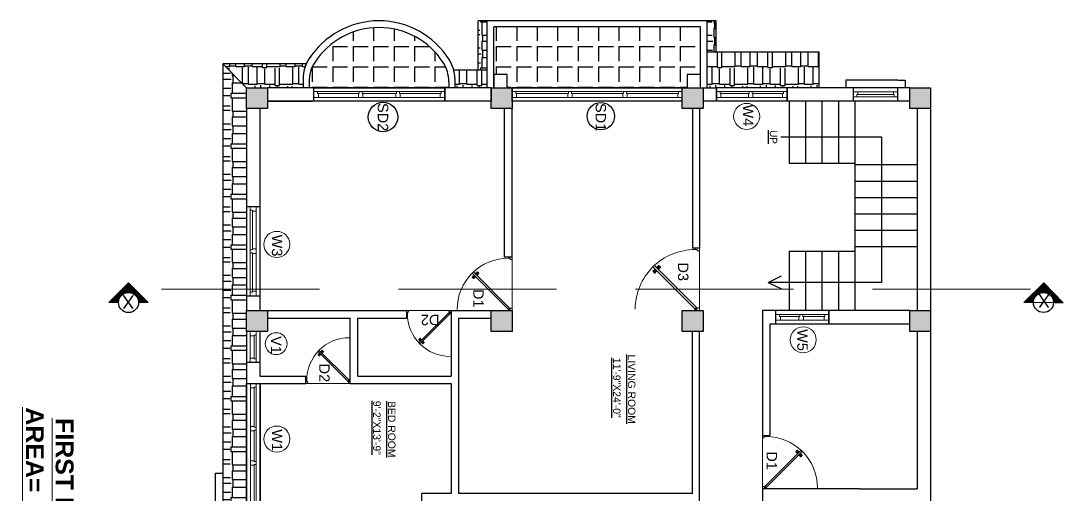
# Model space of a CAD drawing. Header units: inches. Extents: x 1397 to 20304, y -27267 to -746.
# Drawn here: x 18071 to 18772, y -19289 to -18970 of the extents above; entities that cross this region are included whole.
import ezdxf

# ---------------------------------------------------------------- set-up
doc = ezdxf.new("R2010")
doc.units = ezdxf.units.IN
doc.header["$LTSCALE"] = 17
doc.header["$MEASUREMENT"] = 0
doc.linetypes.add('21_FP_00$0$HIDDEN', pattern=[0.375, 0.25, -0.125])
doc.linetypes.add('PHANTOM2', pattern=[1.25, 0.625, -0.125, 0.125, -0.125, 0.125, -0.125])
for name, color, linetype, lineweight in [('25 BOT BAR', 12, 'Continuous', 25), ('aa_section_line', 2, 'PHANTOM2', 13), ('DOOR & WIN', 1, 'Continuous', 25), ('OUTLINE', 1, 'Continuous', 25), ('PUERTAS', 7, 'Continuous', 9), ('TEXT', 231, 'Continuous', 20), ('WINDOW FRAME PLAN', 162, 'Continuous', 18)]:
    doc.layers.add(name, color=color, linetype=linetype, lineweight=lineweight)
doc.layers.add('A-Sect-Iden', color=111, linetype='Continuous')
doc.styles.add('DIMTEXT', font='arial.ttf', dxfattribs={"height": 6})
doc.styles.add('HEADING', font='swissel.ttf')
pattern_1 = [(270, (37076.872, -9005.189), (12, -25.5), [6, -5, 7, -3, 9, -4]), (270, (37077.372, -9011.189), (12, -25.5), [5, -19, 4, -6]), (270, (37076.122, -9023.189), (12, -25.5), [3, -31]), (360, (37076.872, -9005.189), (12, 8.5), [11.5, -36.5]), (360, (37076.872, -9011.189), (12, 8.5), [11.25, -36.75]), (360, (37076.872, -9016.189), (12, 8.5), [10.5, -37.5]), (360, (37076.122, -9023.189), (12, 8.5), [11.5, -36.5]), (360, (37076.122, -9026.189), (12, 8.5), [11.5, -36.5]), (360, (37076.872, -9035.189), (12, 8.5), [11, -37])]
pattern_2 = [(360, (37076.872, -9005.189), (25.5, 12), [6, -5, 7, -3, 9, -4]), (360, (37082.872, -9004.689), (25.5, 12), [5, -19, 4, -6]), (360, (37094.872, -9005.939), (25.5, 12), [3, -31]), (90, (37076.872, -9005.189), (-8.5, 12), [11.5, -36.5]), (90, (37082.872, -9005.189), (-8.5, 12), [11.25, -36.75]), (90, (37087.872, -9005.189), (-8.5, 12), [10.5, -37.5]), (90, (37094.872, -9005.939), (-8.5, 12), [11.5, -36.5]), (90, (37097.872, -9005.939), (-8.5, 12), [11.5, -36.5]), (90, (37106.872, -9005.189), (-8.5, 12), [11, -37])]
pattern_3 = [(270, (37076.872, -9005.189), (13.75, -3e-15), [10, -3.75]), (360, (37076.872, -9005.189), (3e-15, 13.75), [10, -3.75])]

# ---------------------------------------------------------------- blocks, each defined once
blk = doc.blocks.new('3ft')
at = {"layer": 'PUERTAS', "color": 6}
for p, q in [((1.01, 2.52), (25.23, 26.74)), ((26.05, 25.92), (1.77, 1.64)), ((26.05, 25.92), (25.23, 26.74)), ((0, 2.4), (0, 0)), ((0.72, 2.4), (0, 2.4)), ((1.6, 0), (0, 0)), ((0.72, 1.52), (0.72, 2.44)), ((0.8, 1.52), (0.72, 1.52)), ((0.8, 1.52), (0.8, 2.41)), ((0.8, 1.2), (0.8, 1.52)), ((1.6, 1.2), (0.8, 1.2)), ((1.57, 1.84), (0.94, 2.47)), ((1.63, 1.89), (0.97, 2.55)), ((1.63, 1.89), (1.57, 1.84)), ((1.77, 1.64), (1.57, 1.84)), ((1.6, 0), (1.6, 1.2)), ((34.4, 0), (34.4, 1.2)), ((34.4, 1.2), (35.2, 1.2)), ((34.4, 0), (36, 0)), ((35.2, 1.2), (35.2, 2.4)), ((35.2, 2.4), (36, 2.4)), ((36, 0), (36, 2.4))]:
    blk.add_line(p, q, dxfattribs=at)
at = {"layer": 'PUERTAS', "color": 8}
for p, q in [((22.57, 24.94), (21.65, 25.68)), ((22.63, 24.99), (21.69, 25.75)), ((22.74, 25.1), (21.84, 25.9)), ((22.13, 26.28), (21.98, 26.13)), ((22.88, 25.24), (22.01, 26.06)), ((22.13, 26.28), (22.27, 26.42)), ((22.29, 26.41), (22.27, 26.42)), ((23.16, 25.52), (22.34, 26.39)), ((23.3, 25.66), (22.5, 26.56)), ((23.41, 25.77), (22.65, 26.71)), ((22.69, 24.32), (23.02, 24.83)), ((23.46, 25.83), (22.72, 26.75)), ((22.95, 24.96), (22.84, 25.07)), ((22.98, 24.99), (22.86, 25.1)), ((23.03, 25.04), (22.91, 25.15)), ((22.91, 24.53), (23.1, 24.91)), ((23.11, 25.12), (22.99, 25.23)), ((23.13, 24.76), (23.18, 24.99)), ((23.28, 25.3), (23.17, 25.41)), ((23.36, 25.37), (23.25, 25.49)), ((23.31, 24.94), (23.28, 25.08)), ((23.41, 25.43), (23.3, 25.54)), ((23.46, 25.09), (23.32, 25.13)), ((23.44, 25.45), (23.33, 25.56)), ((23.64, 25.27), (23.41, 25.22)), ((23.87, 25.49), (23.49, 25.3)), ((24.08, 25.71), (23.57, 25.38)), ((23.63, 23.38), (24.14, 23.72)), ((23.84, 23.6), (24.22, 23.79)), ((24.07, 23.82), (24.3, 23.88)), ((24.25, 24), (24.39, 23.97)), ((24.25, 23.26), (24.99, 22.34)), ((24.27, 23.64), (24.38, 23.53)), ((24.3, 23.67), (24.41, 23.56)), ((24.3, 23.32), (25.06, 22.38)), ((24.35, 23.72), (24.46, 23.61)), ((24.4, 24.15), (24.43, 24.01)), ((24.41, 23.43), (25.2, 22.53)), ((24.43, 23.8), (24.54, 23.69)), ((24.58, 24.33), (24.52, 24.1)), ((24.55, 23.57), (25.37, 22.7)), ((24.6, 23.97), (24.72, 23.86)), ((24.8, 24.56), (24.61, 24.18)), ((25.02, 24.77), (24.68, 24.26)), ((24.68, 24.05), (24.79, 23.94)), ((24.73, 24.1), (24.85, 23.99)), ((24.76, 24.13), (24.87, 24.02)), ((24.83, 23.85), (25.7, 23.03)), ((24.97, 23.99), (25.87, 23.2)), ((25.08, 24.1), (26.02, 23.34)), ((25.14, 24.15), (26.06, 23.41)), ((25.58, 22.82), (25.43, 22.67)), ((25.58, 22.82), (25.73, 22.97)), ((25.72, 22.98), (25.73, 22.97)), ((0, 0), (36, 0))]:
    blk.add_line(p, q, dxfattribs=at)
at = {"layer": 'PUERTAS', "color": 1}
for p, q in [((21.67, 25.73), (22.17, 26.23)), ((22.49, 24.95), (21.67, 25.61)), ((21.7, 25.82), (22.14, 26.26)), ((21.73, 25.79), (21.7, 25.82)), ((22.58, 26.7), (22.14, 26.26)), ((22.67, 26.73), (22.17, 26.23)), ((22.61, 26.67), (22.58, 26.7)), ((22.6, 24.96), (23.02, 25.38)), ((22.61, 24.25), (22.92, 24.72)), ((22.62, 24.13), (22.61, 24.14)), ((22.7, 25.07), (22.71, 25.06)), ((23.45, 25.91), (22.79, 26.73)), ((22.82, 25.06), (23.08, 25.32)), ((22.94, 24.95), (22.83, 25.07)), ((22.92, 24.72), (22.92, 24.72)), ((22.93, 24.94), (23.19, 25.21)), ((22.93, 24.84), (22.93, 24.83)), ((23.44, 25.81), (23.02, 25.38)), ((23.34, 25.58), (23.08, 25.32)), ((23.46, 25.47), (23.19, 25.21)), ((23.33, 25.7), (23.34, 25.69)), ((23.45, 25.46), (23.33, 25.57)), ((23.44, 23.31), (23.45, 23.3)), ((23.56, 23.3), (24.03, 23.61)), ((23.57, 25.47), (23.57, 25.47)), ((24.15, 25.79), (23.68, 25.48)), ((23.68, 25.48), (23.68, 25.48)), ((24.03, 23.61), (24.03, 23.62)), ((24.14, 23.62), (24.14, 23.62)), ((24.25, 23.62), (24.51, 23.89)), ((24.27, 25.78), (24.26, 25.79)), ((24.26, 23.29), (24.69, 23.71)), ((24.26, 23.63), (24.37, 23.52)), ((24.26, 23.18), (24.92, 22.37)), ((24.37, 23.52), (24.63, 23.77)), ((24.37, 23.4), (24.37, 23.4)), ((24.78, 24.15), (24.51, 23.89)), ((24.89, 24.03), (24.63, 23.77)), ((25.11, 24.14), (24.69, 23.71)), ((24.77, 24.14), (24.88, 24.03)), ((24.79, 24.38), (24.78, 24.37)), ((24.78, 24.26), (24.78, 24.26)), ((25.1, 24.84), (24.79, 24.38)), ((25, 24.03), (25, 24.03)), ((25.04, 22.36), (25.54, 22.86)), ((25.09, 24.96), (25.1, 24.95)), ((25.1, 22.42), (25.13, 22.39)), ((25.13, 22.39), (25.57, 22.83)), ((25.22, 24.14), (26.03, 23.48)), ((26.04, 23.37), (25.54, 22.86)), ((26.01, 23.27), (25.57, 22.83)), ((25.98, 23.3), (26.01, 23.27))]:
    blk.add_line(p, q, dxfattribs=at)
at = {"layer": 'PUERTAS', "color": 2}
for p, q in [((21.99, 26.11), (21.98, 26.13)), ((25.42, 22.68), (25.43, 22.67))]:
    blk.add_line(p, q, dxfattribs=at)
at = {"layer": 'PUERTAS', "color": 6}
for radius in [0.155, 0.0752]:
    blk.add_circle((0.82, 2.56), radius, dxfattribs=at)
blk.add_arc((0.82, 2.56), 34.38, 359.72845, 90.03333, dxfattribs=at)
at = {"layer": 'PUERTAS', "color": 1}
for centre, start, end in [((22.54, 25.01), 231.07637, 315), ((22.67, 24.2), 135, 225), ((22.73, 26.68), 38.92363, 135), ((22.77, 25.12), 225, 315), ((22.99, 24.89), 135, 219.74275), ((22.87, 24.78), 315, 39.74275), ((23.28, 25.63), 315, 45), ((23.39, 25.86), 315, 38.92363), ((23.51, 23.36), 225, 315), ((23.51, 25.41), 50.25725, 135), ((23.62, 25.53), 230.25725, 315), ((24.09, 23.56), 50.25725, 135), ((24.2, 23.68), 230.25725, 315), ((24.2, 25.73), 45, 135), ((24.32, 23.23), 135, 218.92363), ((24.42, 23.46), 135, 225), ((24.84, 24.31), 135, 219.74275), ((24.72, 24.21), 315, 39.74275), ((24.94, 23.98), 45, 135), ((24.98, 22.42), 218.92363, 315), ((25.04, 24.89), 315, 45), ((25.17, 24.08), 51.07637, 135), ((25.98, 23.42), 315, 51.07637)]:
    blk.add_arc(centre, 0.08, start, end, dxfattribs=at)
blk = doc.blocks.new('*U2802')
at = {"color": 3, "xscale": -1}
blk.add_blockref('3ft', (42, 0), dxfattribs=at)
blk = doc.blocks.new('*U3030')
at = {"color": 3}
blk.add_blockref('3ft', (0, 0), dxfattribs=at)
blk = doc.blocks.new('*U3029')
at = {"layer": 'PUERTAS', "color": 8}
for p, q in [((12.67, 28.18), (11.59, 27.31)), ((12.74, 28.12), (11.65, 27.23)), ((12.82, 28.9), (13.2, 28.3)), ((13.12, 28.15), (12.99, 28.02)), ((13.14, 28.12), (13.01, 27.99)), ((13.06, 28.65), (13.29, 28.21)), ((13.2, 28.06), (13.07, 27.93)), ((13.33, 28.39), (13.39, 28.12)), ((13.54, 28.18), (13.49, 28.01)), ((13.91, 29.99), (14.5, 29.61)), ((14.16, 29.74), (14.59, 29.52)), ((14.42, 29.48), (14.69, 29.42)), ((14.63, 30.14), (15.5, 31.21)), ((14.63, 29.27), (14.8, 29.31)), ((14.66, 29.69), (14.79, 29.82)), ((14.68, 29.66), (14.82, 29.79)), ((14.69, 30.07), (15.57, 31.16)), ((14.74, 29.6), (14.87, 29.73)), ((14.8, 29.09), (14.85, 29.26)), ((14.82, 29.94), (15.74, 30.99)), ((14.84, 29.51), (14.97, 29.64)), ((15.01, 28.89), (14.95, 29.16)), ((14.98, 29.77), (15.94, 30.79)), ((15.04, 29.3), (15.17, 29.43)), ((15.28, 28.62), (15.05, 29.06)), ((15.14, 29.21), (15.27, 29.34)), ((15.52, 28.37), (15.14, 28.97)), ((15.2, 29.15), (15.33, 29.28)), ((15.22, 29.12), (15.35, 29.25)), ((15.31, 29.45), (16.33, 30.41)), ((15.47, 29.29), (16.52, 30.21)), ((15.6, 29.16), (16.69, 30.04)), ((15.67, 29.09), (16.75, 29.96)), ((15.99, 30.81), (16.01, 30.83)), ((16.19, 30.65), (16.01, 30.83)), ((16.19, 30.65), (16.36, 30.48)), ((12.87, 27.99), (11.82, 27.06)), ((12, 26.81), (11.98, 26.79)), ((12.15, 26.62), (11.98, 26.79)), ((13.04, 27.82), (12.01, 26.87)), ((12.15, 26.62), (12.33, 26.45)), ((13.36, 27.5), (12.4, 26.48)), ((13.52, 27.34), (12.6, 26.28)), ((13.65, 27.21), (12.77, 26.11)), ((13.71, 27.14), (12.84, 26.06)), ((13.3, 27.97), (13.17, 27.84)), ((13.5, 27.76), (13.37, 27.63)), ((13.59, 27.67), (13.46, 27.54)), ((13.65, 27.61), (13.52, 27.48)), ((13.71, 28), (13.54, 27.96)), ((13.68, 27.58), (13.55, 27.45)), ((13.92, 27.79), (13.65, 27.86)), ((14.18, 27.53), (13.75, 27.76)), ((14.43, 27.28), (13.83, 27.67)), ((0, 0), (42, 0))]:
    blk.add_line(p, q, dxfattribs=at)
at = {"layer": 'PUERTAS', "color": 2}
for p, q in [((11.61, 30.24), (12.57, 31.2)), ((11.61, 30.24), (39.94, 1.92)), ((40.83, 2.94), (12.57, 31.2)), ((16.34, 30.46), (16.36, 30.48)), ((12.35, 26.47), (12.33, 26.45)), ((0, 0), (0, 2.8)), ((0.93, 2.8), (0, 2.8)), ((1.87, 0), (0, 0)), ((0.93, 1.4), (0.93, 2.8)), ((1.87, 1.4), (0.93, 1.4)), ((1.87, 0), (1.87, 1.4)), ((39.94, 1.92), (40.16, 2.14)), ((40.1, 2.21), (40.86, 2.97)), ((40.1, 2.21), (40.16, 2.14)), ((40.13, 0), (40.13, 1.4)), ((40.13, 1.4), (41.07, 1.4)), ((40.13, 0), (42, 0)), ((40.16, 2.14), (40.9, 2.88)), ((41.07, 1.77), (41.07, 2.81)), ((41.07, 1.4), (41.07, 1.77)), ((41.07, 1.77), (41.16, 1.77)), ((41.16, 1.77), (41.16, 2.85)), ((41.16, 2.8), (42, 2.8)), ((42, 2.8), (42, 0))]:
    blk.add_line(p, q, dxfattribs=at)
at = {"layer": 'PUERTAS', "color": 1}
for p, q in [((12.58, 28.16), (11.63, 27.4)), ((12.7, 28.16), (13.2, 27.66)), ((12.73, 29.12), (12.72, 29.11)), ((12.72, 28.98), (13.08, 28.44)), ((13.11, 28.16), (12.98, 28.03)), ((13.08, 28.44), (13.08, 28.43)), ((13.09, 28.3), (13.09, 28.3)), ((13.09, 28.17), (13.4, 27.87)), ((13.69, 30.08), (13.7, 30.09)), ((13.83, 30.09), (14.37, 29.73)), ((14.37, 29.73), (14.38, 29.72)), ((14.51, 29.72), (14.5, 29.72)), ((14.63, 29.71), (14.94, 29.41)), ((14.64, 30.23), (15.41, 31.18)), ((14.65, 30.11), (15.14, 29.61)), ((14.65, 29.7), (14.78, 29.83)), ((14.78, 29.98), (14.77, 29.97)), ((14.77, 29.84), (15.07, 29.54)), ((15.25, 29.1), (14.94, 29.41)), ((15.37, 29.24), (15.07, 29.54)), ((15.64, 29.12), (15.14, 29.61)), ((15.23, 29.11), (15.36, 29.24)), ((15.25, 28.97), (15.25, 28.97)), ((15.26, 28.84), (15.25, 28.84)), ((15.62, 28.3), (15.26, 28.84)), ((15.51, 29.24), (15.5, 29.24)), ((15.55, 31.19), (16.13, 30.6)), ((15.61, 28.15), (15.62, 28.16)), ((15.62, 31.12), (15.65, 31.15)), ((15.65, 31.15), (16.17, 30.63)), ((15.76, 29.11), (16.71, 29.88)), ((16.72, 30.01), (16.13, 30.6)), ((16.68, 30.12), (16.17, 30.63)), ((16.65, 30.09), (16.68, 30.12)), ((11.62, 27.26), (12.21, 26.67)), ((11.69, 27.19), (11.66, 27.15)), ((11.66, 27.15), (12.17, 26.64)), ((12.69, 26.12), (12.17, 26.64)), ((12.79, 26.09), (12.21, 26.67)), ((12.72, 26.16), (12.69, 26.12)), ((12.83, 28.03), (12.84, 28.04)), ((13.7, 27.04), (12.93, 26.09)), ((12.97, 28.04), (13.27, 27.74)), ((13.69, 27.17), (13.2, 27.66)), ((13.57, 27.43), (13.27, 27.74)), ((13.71, 27.56), (13.4, 27.87)), ((13.69, 27.57), (13.56, 27.44)), ((13.56, 27.3), (13.57, 27.3)), ((13.83, 27.55), (13.84, 27.56)), ((13.97, 27.54), (13.96, 27.55)), ((14.51, 27.19), (13.97, 27.54)), ((14.65, 27.2), (14.64, 27.19))]:
    blk.add_line(p, q, dxfattribs=at)
at = {"layer": 'PUERTAS', "color": 2}
for radius in [0.181, 0.0878]:
    blk.add_circle((41.04, 2.99), radius, dxfattribs=at)
at = {"layer": 'PUERTAS', "color": 8}
blk.add_arc((41.04, 2.99), 40.11, 89.96667, 180.27155, dxfattribs=at)
at = {"layer": 'PUERTAS', "color": 1}
for centre, start, end in [((12.63, 28.09), 45, 128.92363), ((12.79, 29.04), 135, 225), ((12.9, 27.97), 45, 135), ((13.16, 28.24), 140.25725, 225), ((13.02, 28.36), 320.25725, 45), ((13.76, 30.02), 45, 135), ((14.44, 29.79), 225, 309.74275), ((14.57, 29.65), 45, 129.74275), ((14.71, 30.17), 141.07637, 225), ((14.84, 29.91), 135, 225), ((15.32, 28.91), 140.25725, 225), ((15.18, 29.03), 320.25725, 45), ((15.44, 29.3), 225, 315), ((15.48, 31.12), 45, 141.07637), ((15.55, 28.23), 315, 45), ((15.7, 29.18), 225, 308.92363), ((11.69, 27.33), 128.92363, 225), ((12.86, 26.15), 225, 321.07637), ((13.5, 27.37), 315, 45), ((13.62, 27.1), 321.07637, 45), ((13.77, 27.63), 225, 309.74275), ((13.9, 27.49), 45, 129.74275), ((14.58, 27.25), 225, 315)]:
    blk.add_arc(centre, 0.0933, start, end, dxfattribs=at)
blk = doc.blocks.new("5'")
at = {"layer": 'WINDOW FRAME PLAN'}
for p, q in [((10026.35, -7897.24), (10086.35, -7897.24)), ((10026.35, -7897.24), (10026.35, -7901.24)), ((10026.35, -7897.24), (10029.35, -7897.24)), ((10028.85, -7901.24), (10028.85, -7899.74)), ((10028.85, -7899.74), (10029.35, -7899.74)), ((10029.35, -7899.74), (10029.35, -7897.24)), ((10029.35, -7899.74), (10054.85, -7899.74)), ((10054.85, -7899.74), (10054.85, -7897.24)), ((10054.85, -7897.24), (10057.85, -7897.24)), ((10055.35, -7899.74), (10054.85, -7899.74)), ((10055.35, -7901.24), (10055.35, -7899.74)), ((10057.35, -7901.24), (10057.35, -7899.74)), ((10057.85, -7899.74), (10057.35, -7899.74)), ((10057.85, -7899.74), (10057.85, -7897.24)), ((10057.85, -7899.74), (10083.35, -7899.74)), ((10086.35, -7897.24), (10083.35, -7897.24)), ((10083.35, -7899.74), (10083.35, -7897.24)), ((10083.85, -7899.74), (10083.35, -7899.74)), ((10083.85, -7901.24), (10083.85, -7899.74)), ((10086.35, -7897.24), (10086.35, -7901.24)), ((10026.35, -7901.24), (10086.35, -7901.24)), ((10026.35, -7901.24), (10028.85, -7901.24)), ((10086.35, -7901.24), (10083.85, -7901.24))]:
    blk.add_line(p, q, dxfattribs=at)
blk = doc.blocks.new('DFFDFD')
at = {"layer": 'DOOR & WIN'}
for p, q in [((-13646.78, -2252.33), (-13646.78, -2168.33)), ((-13637.78, -2168.33), (-13646.78, -2168.33)), ((-13637.78, -2168.33), (-13637.78, -2252.33)), ((-13637.78, -2252.33), (-13646.78, -2252.33)), ((-13637.78, -2252.33), (-13646.78, -2252.33))]:
    blk.add_line(p, q, dxfattribs=at)
at = {"layer": 'WINDOW FRAME PLAN'}
for p, q in [((-13644.28, -2168.33), (-13644.28, -2170.83)), ((-13644.28, -2249.83), (-13644.28, -2170.83)), ((-13644.28, -2170.83), (-13642.78, -2170.83)), ((-13642.78, -2170.83), (-13642.78, -2171.33)), ((-13642.78, -2171.33), (-13642.78, -2197.83)), ((-13642.78, -2171.33), (-13640.28, -2171.33)), ((-13640.28, -2168.33), (-13640.28, -2171.33)), ((-13640.28, -2171.33), (-13640.28, -2249.33)), ((-13644.28, -2197.83), (-13642.78, -2197.83)), ((-13644.28, -2199.83), (-13642.78, -2199.83)), ((-13642.78, -2197.33), (-13640.28, -2197.33)), ((-13642.78, -2199.83), (-13642.78, -2200.33)), ((-13642.78, -2199.83), (-13642.78, -2220.83)), ((-13642.78, -2200.33), (-13640.28, -2200.33)), ((-13644.28, -2220.83), (-13642.78, -2220.83)), ((-13642.78, -2220.33), (-13640.28, -2220.33)), ((-13642.78, -2220.83), (-13642.78, -2220.33)), ((-13644.28, -2222.83), (-13642.78, -2222.83)), ((-13642.78, -2222.83), (-13642.78, -2249.33)), ((-13642.78, -2223.33), (-13640.28, -2223.33)), ((-13644.28, -2252.33), (-13644.28, -2249.83)), ((-13644.28, -2249.83), (-13642.78, -2249.83)), ((-13642.78, -2249.33), (-13640.28, -2249.33)), ((-13642.78, -2249.83), (-13642.78, -2249.33)), ((-13640.28, -2252.33), (-13640.28, -2249.33))]:
    blk.add_line(p, q, dxfattribs=at)
blk = doc.blocks.new('2ft6in')
at = {"layer": 'PUERTAS', "color": 2}
for p, q in [((0.84, 2.1), (21.02, 22.28)), ((21.71, 21.6), (1.47, 1.37)), ((18.33, 21.76), (18.31, 21.77)), ((21.71, 21.6), (21.02, 22.28)), ((21.18, 18.9), (21.2, 18.89)), ((0, 2), (0, 0)), ((0.6, 2), (0, 2)), ((1.33, 0), (0, 0)), ((0.6, 1.26), (0.6, 2.04)), ((0.67, 1.26), (0.6, 1.26)), ((0.67, 1.26), (0.67, 2.01)), ((0.67, 1), (0.67, 1.26)), ((1.33, 1), (0.67, 1)), ((1.31, 1.53), (0.79, 2.06)), ((1.36, 1.58), (0.81, 2.12)), ((1.36, 1.58), (1.31, 1.53)), ((1.47, 1.37), (1.31, 1.53)), ((1.33, 0), (1.33, 1)), ((28.67, 0), (28.67, 1)), ((28.67, 1), (29.33, 1)), ((28.67, 0), (30, 0)), ((29.33, 1), (29.33, 2)), ((29.33, 2), (30, 2)), ((30, 0), (30, 2))]:
    blk.add_line(p, q, dxfattribs=at)
at = {"layer": 'PUERTAS', "color": 8}
for p, q in [((18.81, 20.78), (18.04, 21.4)), ((18.86, 20.83), (18.08, 21.46)), ((18.95, 20.92), (18.2, 21.58)), ((18.44, 21.9), (18.31, 21.77)), ((19.07, 21.03), (18.34, 21.72)), ((18.44, 21.9), (18.56, 22.02)), ((18.58, 22.01), (18.56, 22.02)), ((19.3, 21.26), (18.61, 22)), ((19.42, 21.38), (18.75, 22.14)), ((19.51, 21.48), (18.88, 22.26)), ((19.55, 21.53), (18.93, 22.3)), ((19.4, 21.08), (19.31, 21.17)), ((19.47, 21.15), (19.38, 21.24)), ((19.51, 21.19), (19.42, 21.28)), ((19.53, 21.21), (19.44, 21.3)), ((19.7, 21.06), (19.51, 21.01)), ((19.89, 21.24), (19.58, 21.08)), ((20.07, 21.42), (19.64, 21.15)), ((18.91, 20.27), (19.19, 20.69)), ((19.13, 20.8), (19.03, 20.9)), ((19.15, 20.82), (19.05, 20.92)), ((19.09, 20.44), (19.25, 20.76)), ((19.19, 20.87), (19.1, 20.96)), ((19.25, 20.93), (19.16, 21.02)), ((19.28, 20.63), (19.32, 20.83)), ((19.43, 20.78), (19.4, 20.9)), ((19.55, 20.91), (19.43, 20.94)), ((19.69, 19.49), (20.12, 19.76)), ((19.87, 19.67), (20.18, 19.83)), ((20.06, 19.85), (20.25, 19.9)), ((20.21, 20), (20.33, 19.97)), ((20.21, 19.38), (20.83, 18.61)), ((20.23, 19.7), (20.32, 19.61)), ((20.25, 19.72), (20.34, 19.63)), ((20.25, 19.43), (20.88, 18.65)), ((20.29, 19.76), (20.38, 19.67)), ((20.33, 20.13), (20.36, 20.01)), ((20.34, 19.53), (21, 18.77)), ((20.36, 19.83), (20.45, 19.74)), ((20.48, 20.28), (20.44, 20.08)), ((20.46, 19.64), (21.14, 18.91)), ((20.5, 19.98), (20.6, 19.89)), ((20.67, 20.47), (20.51, 20.15)), ((20.85, 20.64), (20.57, 20.22)), ((20.57, 20.04), (20.66, 19.95)), ((20.61, 20.09), (20.7, 19.99)), ((20.63, 20.11), (20.72, 20.01)), ((20.69, 19.87), (21.42, 19.19)), ((20.81, 19.99), (21.56, 19.33)), ((20.9, 20.08), (21.68, 19.45)), ((20.95, 20.13), (21.72, 19.51)), ((21.32, 19.01), (21.2, 18.89)), ((21.32, 19.01), (21.44, 19.14)), ((21.43, 19.15), (21.44, 19.14)), ((0, 0), (30, 0))]:
    blk.add_line(p, q, dxfattribs=at)
at = {"layer": 'PUERTAS', "color": 1}
for p, q in [((18.06, 21.44), (18.48, 21.86)), ((18.74, 20.79), (18.06, 21.34)), ((18.08, 21.51), (18.45, 21.88)), ((18.11, 21.49), (18.08, 21.51)), ((18.82, 22.25), (18.45, 21.88)), ((18.9, 22.28), (18.48, 21.86)), ((18.84, 22.23), (18.82, 22.25)), ((18.83, 20.8), (19.18, 21.15)), ((19.54, 21.59), (18.99, 22.27)), ((19.02, 20.88), (19.24, 21.1)), ((19.54, 21.5), (19.18, 21.15)), ((19.45, 21.31), (19.24, 21.1)), ((19.55, 21.22), (19.33, 21.01)), ((19.45, 21.41), (19.45, 21.41)), ((19.54, 21.22), (19.45, 21.31)), ((19.64, 21.23), (19.64, 21.23)), ((19.74, 21.24), (19.73, 21.23)), ((20.12, 21.49), (19.74, 21.24)), ((20.22, 21.48), (20.22, 21.49)), ((18.84, 20.21), (19.1, 20.6)), ((18.85, 20.11), (18.84, 20.12)), ((18.92, 20.89), (18.93, 20.88)), ((19.12, 20.8), (19.03, 20.89)), ((19.1, 20.7), (19.11, 20.69)), ((19.1, 20.6), (19.1, 20.6)), ((19.11, 20.79), (19.33, 21.01)), ((19.53, 19.43), (19.54, 19.42)), ((19.64, 19.42), (20.02, 19.67)), ((20.02, 19.67), (20.03, 19.68)), ((20.12, 19.68), (20.12, 19.68)), ((20.21, 19.69), (20.43, 19.9)), ((20.22, 19.41), (20.57, 19.76)), ((20.22, 19.69), (20.31, 19.6)), ((20.22, 19.32), (20.76, 18.64)), ((20.31, 19.6), (20.52, 19.81)), ((20.31, 19.5), (20.31, 19.5)), ((20.65, 20.12), (20.43, 19.9)), ((20.74, 20.03), (20.52, 19.81)), ((20.93, 20.11), (20.57, 19.76)), ((20.64, 20.11), (20.73, 20.02)), ((20.66, 20.31), (20.65, 20.31)), ((20.65, 20.21), (20.65, 20.22)), ((20.91, 20.7), (20.66, 20.31)), ((20.84, 20.02), (20.83, 20.03)), ((20.86, 18.63), (21.28, 19.05)), ((20.91, 20.8), (20.91, 20.79)), ((20.91, 18.68), (20.94, 18.66)), ((20.94, 18.66), (21.31, 19.03)), ((21.02, 20.12), (21.7, 19.57)), ((21.7, 19.47), (21.28, 19.05)), ((21.67, 19.4), (21.31, 19.03)), ((21.65, 19.42), (21.67, 19.4))]:
    blk.add_line(p, q, dxfattribs=at)
at = {"layer": 'PUERTAS', "color": 2}
for radius in [0.129, 0.0627]:
    blk.add_circle((0.68, 2.14), radius, dxfattribs=at)
at = {"layer": 'PUERTAS', "color": 8}
blk.add_arc((0.68, 2.14), 28.65, 359.72845, 90.03333, dxfattribs=at)
at = {"layer": 'PUERTAS', "color": 1}
for centre, start, end in [((18.94, 22.23), 38.92363, 135), ((19.4, 21.36), 315, 45), ((19.49, 21.55), 315, 38.92363), ((19.6, 21.18), 50.25725, 135), ((19.68, 21.28), 230.25725, 315), ((20.17, 21.44), 45, 135), ((18.78, 20.84), 231.07637, 315), ((18.89, 20.16), 135, 225), ((18.97, 20.93), 225, 315), ((19.16, 20.74), 135, 219.74275), ((19.06, 20.65), 315, 39.74275), ((19.59, 19.47), 225, 315), ((20.07, 19.63), 50.25725, 135), ((20.16, 19.73), 230.25725, 315), ((20.27, 19.36), 135, 218.92363), ((20.35, 19.55), 135, 225), ((20.7, 20.26), 135, 219.74275), ((20.6, 20.17), 315, 39.74275), ((20.78, 19.98), 45, 135), ((20.82, 18.68), 218.92363, 315), ((20.87, 20.75), 315, 45), ((20.98, 20.07), 51.07637, 135), ((21.65, 19.52), 315, 51.07637)]:
    blk.add_arc(centre, 0.0667, start, end, dxfattribs=at)
blk = doc.blocks.new('*U3074')
at = {"color": 3}
blk.add_blockref('2ft6in', (0, 0), dxfattribs=at)
blk = doc.blocks.new("W4'")
at = {"layer": '25 BOT BAR'}
for p, q in [((9894.28, -8421.4), (9894.28, -8468.92)), ((9903.28, -8421.4), (9903.28, -8468.92))]:
    blk.add_line(p, q, dxfattribs=at)
at = {"layer": 'DOOR & WIN'}
blk.add_line((9903.28, -8421.4), (9894.28, -8421.4), dxfattribs=at)
at = {"layer": 'OUTLINE'}
blk.add_line((9903.28, -8468.92), (9894.28, -8468.92), dxfattribs=at)
at = {"layer": 'WINDOW FRAME PLAN'}
for p, q in [((9896.78, -8421.4), (9896.78, -8423.9)), ((9896.78, -8468.92), (9896.78, -8423.9)), ((9896.78, -8423.9), (9898.28, -8423.9)), ((9898.28, -8423.9), (9898.28, -8424.4)), ((9898.28, -8424.4), (9898.28, -8444.9)), ((9898.28, -8424.4), (9900.78, -8424.4)), ((9900.78, -8421.4), (9900.78, -8424.4)), ((9900.78, -8424.4), (9900.78, -8468.92)), ((9896.78, -8444.9), (9898.28, -8444.9)), ((9896.78, -8446.9), (9898.28, -8446.9)), ((9898.28, -8444.4), (9900.78, -8444.4)), ((9898.28, -8446.9), (9898.28, -8447.4)), ((9898.28, -8446.9), (9898.28, -8466.42)), ((9898.28, -8447.4), (9900.78, -8447.4)), ((9896.78, -8468.92), (9896.78, -8466.42)), ((9896.78, -8466.42), (9898.28, -8466.42)), ((9898.28, -8465.92), (9900.78, -8465.92)), ((9898.28, -8466.42), (9898.28, -8465.92)), ((9900.78, -8468.92), (9900.78, -8465.92))]:
    blk.add_line(p, q, dxfattribs=at)

msp = doc.modelspace()

# ---------------------------------------------------------------- hatches: boundary and pattern name
at = {"layer": 'A-Sect-Iden', "ltscale": 0.5}
h = msp.add_hatch(dxfattribs=at)
h.set_pattern_fill('ANSI37', color=2, scale=5, angle=270, style=0)
h.set_pattern_definition([(315, (11961.76286, 6689.0397), (0.441941738, 0.441941738), []), (45, (11961.76286, 6689.0397), (-0.441941738, 0.441941738), [])])
h.paths.add_polyline_path([(18136.53, -19160.04), (18130.04, -19160.04), (18143.28, -19146.79), (18156.52, -19160.04), (18150.03, -19160.04, 1)])
h = msp.add_hatch(dxfattribs=at)
h.set_pattern_fill('ANSI37', color=2, scale=5, angle=270, style=0)
h.set_pattern_definition([(315, (12577.1368, 6689.0643), (0.441941738, 0.441941738), []), (45, (12577.1368, 6689.0643), (-0.441941738, 0.441941738), [])])
h.paths.add_polyline_path([(18751.9, -19159.94), (18745.41, -19159.87), (18758.79, -19146.77), (18771.9, -19160.15), (18765.4, -19160.08, 1)])
at = {"layer": 'DOOR & WIN'}
h = msp.add_hatch(color=256, dxfattribs=at)
h.dxf.hatch_style = 1
h.paths.add_polyline_path([(18236.71, -19029.48), (18236.71, -19015.48), (18222.71, -19015.48), (18222.71, -19029.48)])
h = msp.add_hatch(color=256, dxfattribs=at)
h.dxf.hatch_style = 1
h.paths.add_polyline_path([(18401.23, -19029.48), (18401.23, -19015.48), (18387.23, -19015.48), (18387.23, -19029.48)])
h = msp.add_hatch(color=256, dxfattribs=at)
h.dxf.hatch_style = 1
h.paths.add_polyline_path([(18529.71, -19029.48), (18529.71, -19015.48), (18515.71, -19015.48), (18515.71, -19029.48)])
h = msp.add_hatch(color=256, dxfattribs=at)
h.dxf.hatch_style = 1
h.paths.add_polyline_path([(18682.71, -19029.48), (18682.71, -19015.48), (18668.71, -19015.48), (18668.71, -19029.48)])
h = msp.add_hatch(color=256, dxfattribs=at)
h.dxf.hatch_style = 1
h.paths.add_polyline_path([(18236.71, -19179.48), (18236.71, -19165.48), (18222.71, -19165.48), (18222.71, -19179.48)])
h = msp.add_hatch(color=256, dxfattribs=at)
h.dxf.hatch_style = 1
h.paths.add_polyline_path([(18401.23, -19179.48), (18401.23, -19165.48), (18387.23, -19165.48), (18387.23, -19179.48)])
h = msp.add_hatch(color=256, dxfattribs=at)
h.dxf.hatch_style = 1
h.paths.add_polyline_path([(18529.71, -19179.48), (18529.71, -19165.48), (18515.71, -19165.48), (18515.71, -19179.48)])
h = msp.add_hatch(color=256, dxfattribs=at)
h.dxf.hatch_style = 1
h.paths.add_polyline_path([(18682.71, -19179.48), (18682.71, -19165.48), (18668.71, -19165.48), (18668.71, -19179.48)])
at = {"layer": 'OUTLINE'}
h = msp.add_hatch(dxfattribs=at)
h.set_pattern_fill('ANGLE', color=8, scale=50, angle=270)
h.set_pattern_definition(pattern_3)
h.paths.add_polyline_path([(18358.71, -19015.48), (18358.71, -19011.48, 0.144768), (18354.85, -18998.42, 0.543527), (18268.57, -18998.42, 0.144768), (18264.71, -19011.48), (18264.71, -19015.48)])
h = msp.add_hatch(dxfattribs=at)
h.set_pattern_fill('AR-RSHKE', color=8, angle=270)
h.set_pattern_definition(pattern_1)
h.paths.add_polyline_path([(18384.47, -19003.48), (18384.47, -18970.48), (18378.47, -18970.48), (18378.47, -19003.48)])
h = msp.add_hatch(dxfattribs=at)
h.set_pattern_fill('ANGLE', color=8, scale=50, angle=270)
h.set_pattern_definition(pattern_3)
h.paths.add_polyline_path([(18515.71, -19015.48), (18518.97, -19015.48), (18518.97, -19006.48), (18527.97, -19006.48), (18527.97, -18974.48), (18388.97, -18974.48), (18388.97, -19006.48), (18397.97, -19006.48), (18397.97, -19015.48), (18401.23, -19015.48)])
h = msp.add_hatch(dxfattribs=at)
h.set_pattern_fill('AR-RSHKE', color=8, angle=270)
h.set_pattern_definition(pattern_1)
h.paths.add_polyline_path([(18538.47, -18991.48), (18538.47, -18970.48), (18532.47, -18970.48), (18532.47, -18991.48)])
h = msp.add_hatch(dxfattribs=at)
h.set_pattern_fill('AR-RSHKE', color=8, angle=360)
h.set_pattern_definition(pattern_2)
h.paths.add_polyline_path([(18532.47, -18991.48), (18532.47, -19015.48), (18538.71, -19015.48), (18586.23, -19015.48), (18607.71, -19015.48), (18607.71, -18991.48)])
h = msp.add_hatch(dxfattribs=at)
h.set_pattern_fill('AR-RSHKE', color=8, angle=270)
h.set_pattern_definition(pattern_1)
h.paths.add_polyline_path([(18206.71, -19151.04), (18222.71, -19151.04), (18222.71, -19029.48), (18222.71, -19015.48), (18206.71, -18999.48)])
h = msp.add_hatch(dxfattribs=at)
h.set_pattern_fill('AR-RSHKE', color=8, angle=360)
h.set_pattern_definition(pattern_2)
h.paths.add_polyline_path([(18260.71, -19015.48), (18260.71, -19003.48, -0.019991), (18262.71, -18999.48), (18206.71, -18999.48), (18222.71, -19015.48), (18236.71, -19015.48)])
h = msp.add_hatch(dxfattribs=at)
h.set_pattern_fill('AR-RSHKE', color=8, angle=360)
h.set_pattern_definition(pattern_2)
edge = h.paths.add_edge_path()
edge.add_line((18384.47, -19015.48), (18384.47, -19003.48))
edge.add_line((18384.47, -19003.48), (18361.98, -19003.48))
edge.add_arc((18338.71, -19009.38), 24, 360, 374.23913, ccw=False)
edge.add_line((18362.71, -19009.38), (18362.71, -19015.48))
edge.add_line((18362.71, -19015.48), (18384.47, -19015.48))
h = msp.add_hatch(dxfattribs=at)
h.set_pattern_fill('AR-RSHKE', color=8, angle=270)
h.set_pattern_definition(pattern_1)
h.paths.add_polyline_path([(18222.71, -19333.48), (18222.71, -19179.48), (18222.71, -19165.48), (18222.71, -19151.04), (18206.71, -19151.04), (18206.71, -19321.48)])

# ---------------------------------------------------------------- linework, layer by layer
at = {"layer": '25 BOT BAR'}
for p, q in [((18538.47, -18970.48), (18378.47, -18970.48)), ((18378.47, -19003.48), (18378.47, -18970.48)), ((18384.47, -19015.48), (18384.47, -18970.48)), ((18527.97, -18974.48), (18388.97, -18974.48)), ((18388.97, -19015.48), (18388.97, -18974.48)), ((18527.97, -19015.48), (18527.97, -18974.48)), ((18532.47, -19015.48), (18532.47, -18970.48)), ((18538.47, -18991.48), (18538.47, -18970.48)), ((18607.71, -18991.48), (18532.47, -18991.48)), ((18607.71, -19015.48), (18607.71, -18991.48)), ((18262.85, -18999.48), (18206.71, -18999.48)), ((18206.71, -18999.48), (18222.71, -19015.48)), ((18361.98, -19003.48), (18384.47, -19003.48)), ((18260.71, -19009.38), (18260.71, -19015.48)), ((18264.71, -19011.48), (18264.71, -19015.48)), ((18358.71, -19011.48), (18358.71, -19015.48)), ((18362.71, -19009.38), (18362.71, -19015.48)), ((18630.71, -19010.48), (18625.71, -19010.48)), ((18625.71, -19010.48), (18625.71, -19015.48)), ((18660.71, -19010.48), (18630.71, -19010.48)), ((18660.71, -19010.48), (18665.71, -19010.48)), ((18665.71, -19010.48), (18665.71, -19015.48)), ((18387.23, -19015.48), (18236.71, -19015.48)), ((18355.97, -19015.48), (18355.97, -19024.48)), ((18387.23, -19015.48), (18387.23, -19024.48)), ((18515.71, -19015.48), (18401.23, -19015.48)), ((18529.71, -19015.48), (18538.71, -19015.48)), ((18538.71, -19015.48), (18538.71, -19024.48)), ((18630.71, -19015.48), (18586.23, -19015.48)), ((18586.23, -19015.48), (18586.23, -19024.48)), ((18660.71, -19015.48), (18630.71, -19015.48)), ((18630.71, -19015.48), (18630.71, -19024.48)), ((18668.71, -19015.48), (18649.53, -19015.48)), ((18660.71, -19024.48), (18660.71, -19015.48)), ((18387.23, -19024.48), (18236.71, -19024.48)), ((18236.71, -19024.48), (18266.71, -19024.48)), ((18515.71, -19024.48), (18401.23, -19024.48)), ((18538.71, -19024.48), (18529.71, -19024.48)), ((18668.71, -19024.48), (18586.23, -19024.48)), ((18587.71, -19024.48), (18587.71, -19066.48)), ((18598.71, -19024.48), (18598.71, -19066.48)), ((18609.71, -19024.48), (18609.71, -19066.48)), ((18620.71, -19024.48), (18620.71, -19066.48)), ((18631.71, -19024.48), (18631.71, -19066.48)), ((18222.71, -19029.48), (18222.71, -19165.48)), ((18231.71, -19029.48), (18231.71, -19165.48)), ((18396.23, -19129.48), (18396.23, -19029.48)), ((18401.23, -19129.48), (18401.23, -19029.48)), ((18522.71, -19029.48), (18522.71, -19123.48)), ((18527.21, -19029.48), (18527.21, -19123.48)), ((18673.71, -19029.48), (18673.71, -19123.48)), ((18682.71, -19029.48), (18682.71, -19165.48)), ((18581.92, -19048.48), (18649.71, -19048.48)), ((18649.71, -19048.48), (18649.71, -19146.48)), ((18631.71, -19066.48), (18587.71, -19066.48)), ((18631.71, -19066.48), (18631.71, -19125.48)), ((18673.71, -19067.48), (18631.71, -19067.48)), ((18673.71, -19078.48), (18631.71, -19078.48)), ((18673.71, -19089.48), (18631.71, -19089.48)), ((18222.71, -19095.48), (18231.71, -19095.48)), ((18673.71, -19100.48), (18631.71, -19100.48)), ((18673.71, -19111.48), (18631.71, -19111.48)), ((18527.21, -19123.48), (18522.71, -19123.48)), ((18673.71, -19122.48), (18631.71, -19122.48)), ((18673.71, -19123.48), (18673.71, -19165.48)), ((18401.23, -19129.48), (18396.23, -19129.48)), ((18587.71, -19125.48), (18587.71, -19165.48)), ((18587.71, -19125.48), (18631.71, -19125.48)), ((18598.71, -19125.48), (18598.71, -19165.48)), ((18609.71, -19125.48), (18609.71, -19165.48)), ((18620.71, -19125.48), (18620.71, -19165.48)), ((18631.71, -19125.48), (18631.71, -19165.48)), ((18573.58, -19146.48), (18582.42, -19142.08)), ((18649.71, -19146.48), (18573.58, -19146.48)), ((18573.58, -19146.48), (18582.42, -19150.87)), ((18222.71, -19155.48), (18231.71, -19155.48)), ((18236.71, -19165.48), (18330.23, -19165.48)), ((18330.23, -19165.48), (18330.23, -19170.48)), ((18358.23, -19165.48), (18387.23, -19165.48)), ((18360.23, -19165.48), (18360.23, -19209.48)), ((18668.71, -19165.48), (18569.71, -19165.48)), ((18569.71, -19165.48), (18569.71, -19249.48)), ((18614.23, -19165.48), (18578.71, -19165.48)), ((18614.23, -19165.48), (18614.23, -19174.48)), ((18236.71, -19170.48), (18292.47, -19170.48)), ((18292.47, -19214.48), (18292.47, -19170.48)), ((18297.47, -19170.48), (18330.23, -19170.48)), ((18297.47, -19209.48), (18297.47, -19170.48)), ((18365.23, -19170.48), (18387.23, -19170.48)), ((18365.23, -19170.48), (18365.23, -19288.48)), ((18522.71, -19288.48), (18522.71, -19179.48)), ((18527.21, -19293.48), (18527.21, -19179.48)), ((18668.71, -19174.48), (18574.71, -19174.48)), ((18574.71, -19174.48), (18574.71, -19249.48)), ((18614.23, -19174.48), (18578.71, -19174.48)), ((18231.71, -19200.48), (18222.71, -19200.48)), ((18231.71, -19209.48), (18262.47, -19209.48)), ((18231.71, -19214.48), (18262.47, -19214.48)), ((18262.47, -19214.48), (18262.47, -19209.48)), ((18292.47, -19214.48), (18360.23, -19214.48)), ((18297.47, -19209.48), (18360.23, -19209.48)), ((18360.23, -19214.48), (18360.23, -19288.48)), ((18569.71, -19249.48), (18574.71, -19249.48)), ((18201.71, -19274.94), (18206.71, -19274.94)), ((18201.71, -19321.48), (18201.71, -19274.94)), ((18569.71, -19285.48), (18569.71, -19303.48)), ((18634.71, -19285.48), (18673.71, -19285.48)), ((18360.23, -19288.48), (18340.23, -19288.48)), ((18340.23, -19288.48), (18340.23, -19297.48)), ((18522.71, -19288.48), (18365.23, -19288.48))]:
    msp.add_line(p, q, dxfattribs=at)
for points in [[(18397.97, -19015.48), (18397.97, -19006.48), (18388.97, -19006.48), (18388.97, -19015.48)], [(18527.97, -19015.48), (18527.97, -19006.48), (18518.97, -19006.48), (18518.97, -19015.48)]]:
    msp.add_lwpolyline(points, close=True, dxfattribs=at)
for centre, radius in [((18314.44, -19035.23), 9.93), ((18460.94, -19034.59), 9.19)]:
    msp.add_circle(centre, radius, dxfattribs=at)
for centre, radius, start, end in [((18311.71, -19026.38), 55.91, 32.20304, 147.79696), ((18311.71, -19026.38), 51.41, 32.94949, 147.05051), ((18284.71, -19009.38), 24, 147.79696, 180), ((18288.71, -19011.48), 24, 147.05051, 180), ((18334.71, -19011.48), 24, 0, 32.94949), ((18338.71, -19009.38), 24, 0, 32.20304)]:
    msp.add_arc(centre, radius, start, end, dxfattribs=at)
at = {"layer": 'A-Sect-Iden', "ltscale": 0.5}
for points in [[(18136.53, -19160.04), (18130.04, -19160.04), (18143.28, -19146.79), (18156.52, -19160.04), (18150.03, -19160.04)], [(18766.4, -19160.13), (18745.43, -19159.91), (18758.81, -19146.8), (18771.91, -19160.18), (18766.4, -19160.13)]]:
    msp.add_lwpolyline(points, dxfattribs=at)
for centre in [(18143.28, -19160.04), (18758.65, -19160.01)]:
    msp.add_circle(centre, 6.75, dxfattribs=at)
at = {"layer": 'aa_section_line', "linetype": '21_FP_00$0$HIDDEN', "ltscale": 25}
msp.add_line((18749.9, -19151.05), (18156.12, -19151.04), dxfattribs=at)
at = {"layer": 'DOOR & WIN'}
for p, q in [((18206.71, -18999.48), (18206.71, -19321.48)), ((18267.97, -19015.48), (18355.97, -19015.48)), ((18267.97, -19024.48), (18267.97, -19015.48)), ((18267.97, -19024.48), (18267.97, -19015.48)), ((18355.97, -19024.48), (18355.97, -19015.48)), ((18401.23, -19015.48), (18515.71, -19015.48)), ((18401.23, -19024.48), (18401.23, -19015.48)), ((18401.23, -19024.48), (18401.23, -19015.48)), ((18515.71, -19024.48), (18515.71, -19015.48)), ((18355.97, -19024.48), (18267.97, -19024.48)), ((18515.71, -19024.48), (18401.23, -19024.48)), ((18614.23, -19174.48), (18614.23, -19165.48)), ((18682.71, -19165.48), (18682.71, -19475.94)), ((18222.71, -19179.48), (18222.71, -19333.48)), ((18231.71, -19179.48), (18231.71, -19209.48)), ((18673.71, -19179.48), (18673.71, -19285.48)), ((18231.71, -19214.48), (18231.71, -19333.48)), ((18634.71, -19285.48), (18569.71, -19285.48))]:
    msp.add_line(p, q, dxfattribs=at)
at = {"layer": 'OUTLINE'}
msp.add_line((18578.71, -19174.48), (18578.71, -19165.48), dxfattribs=at)
for points in [[(18236.71, -19015.48), (18236.71, -19029.48), (18222.71, -19029.48), (18222.71, -19015.48)], [(18401.23, -19015.48), (18401.23, -19029.48), (18387.23, -19029.48), (18387.23, -19015.48)], [(18529.71, -19015.48), (18529.71, -19029.48), (18515.71, -19029.48), (18515.71, -19015.48)], [(18682.71, -19015.48), (18682.71, -19029.48), (18668.71, -19029.48), (18668.71, -19015.48)], [(18236.71, -19165.48), (18236.71, -19179.48), (18222.71, -19179.48), (18222.71, -19165.48)], [(18401.23, -19165.48), (18401.23, -19179.48), (18387.23, -19179.48), (18387.23, -19165.48)], [(18529.71, -19165.48), (18529.71, -19179.48), (18515.71, -19179.48), (18515.71, -19165.48)], [(18682.71, -19165.48), (18682.71, -19179.48), (18668.71, -19179.48), (18668.71, -19165.48)]]:
    msp.add_lwpolyline(points, close=True, dxfattribs=at)
at = {"layer": 'TEXT'}
for centre, radius in [((18559.04, -19034.75), 8.75), ((18243.04, -19120.9), 8.75), ((18242.62, -19187.73), 7.35), ((18597.08, -19185.12), 8.75), ((18243.04, -19251.9), 8.75)]:
    msp.add_circle(centre, radius, dxfattribs=at)
at = {"layer": 'WINDOW FRAME PLAN'}
for p, q in [((18267.97, -19017.98), (18270.47, -19017.98)), ((18270.47, -19017.98), (18353.47, -19017.98)), ((18270.47, -19017.98), (18270.47, -19019.48)), ((18270.47, -19019.48), (18270.97, -19019.48)), ((18270.97, -19019.48), (18270.97, -19021.98)), ((18298.47, -19019.48), (18270.97, -19019.48)), ((18297.97, -19019.48), (18297.97, -19021.98)), ((18298.47, -19017.98), (18298.47, -19019.48)), ((18300.47, -19017.98), (18300.47, -19019.48)), ((18300.47, -19019.48), (18300.97, -19019.48)), ((18323.47, -19019.48), (18300.47, -19019.48)), ((18300.97, -19019.48), (18300.97, -19021.98)), ((18322.97, -19019.48), (18322.97, -19021.98)), ((18323.47, -19019.48), (18322.97, -19019.48)), ((18323.47, -19017.98), (18323.47, -19019.48)), ((18325.47, -19017.98), (18325.47, -19019.48)), ((18352.97, -19019.48), (18325.47, -19019.48)), ((18325.97, -19019.48), (18325.97, -19021.98)), ((18352.97, -19019.48), (18352.97, -19021.98)), ((18353.47, -19019.48), (18352.97, -19019.48)), ((18355.97, -19017.98), (18353.47, -19017.98)), ((18353.47, -19017.98), (18353.47, -19019.48)), ((18401.23, -19017.98), (18403.73, -19017.98)), ((18403.73, -19017.98), (18513.21, -19017.98)), ((18403.73, -19017.98), (18403.73, -19019.48)), ((18403.73, -19019.48), (18404.23, -19019.48)), ((18439.21, -19019.48), (18403.73, -19019.48)), ((18404.23, -19019.48), (18404.23, -19021.98)), ((18438.71, -19019.48), (18438.71, -19021.98)), ((18439.21, -19017.98), (18439.21, -19019.48)), ((18441.21, -19017.98), (18441.21, -19019.48)), ((18441.21, -19019.48), (18441.71, -19019.48)), ((18476.21, -19019.48), (18441.21, -19019.48)), ((18441.71, -19019.48), (18441.71, -19021.98)), ((18475.71, -19019.48), (18475.71, -19021.98)), ((18476.21, -19019.48), (18475.71, -19019.48)), ((18476.21, -19017.98), (18476.21, -19019.48)), ((18478.21, -19017.98), (18478.21, -19019.48)), ((18512.71, -19019.48), (18478.21, -19019.48)), ((18478.71, -19019.48), (18478.71, -19021.98)), ((18512.71, -19019.48), (18512.71, -19021.98)), ((18513.21, -19019.48), (18512.71, -19019.48)), ((18515.71, -19017.98), (18513.21, -19017.98)), ((18513.21, -19017.98), (18513.21, -19019.48)), ((18630.71, -19018.24), (18633.71, -19018.24)), ((18657.71, -19018.24), (18633.71, -19018.24)), ((18633.71, -19020.05), (18633.71, -19018.24)), ((18657.71, -19020.05), (18657.71, -19018.24)), ((18660.71, -19018.24), (18657.71, -19018.24)), ((18267.97, -19021.98), (18270.97, -19021.98)), ((18352.97, -19021.98), (18270.97, -19021.98)), ((18355.97, -19021.98), (18352.97, -19021.98)), ((18401.23, -19021.98), (18404.23, -19021.98)), ((18512.71, -19021.98), (18404.23, -19021.98)), ((18515.71, -19021.98), (18512.71, -19021.98)), ((18630.71, -19021.54), (18633.21, -19021.54)), ((18633.21, -19020.05), (18658.21, -19020.05)), ((18633.21, -19020.05), (18633.71, -19020.05)), ((18633.21, -19021.54), (18633.21, -19020.05)), ((18658.21, -19021.54), (18633.21, -19021.54)), ((18658.21, -19020.05), (18657.71, -19020.05)), ((18658.21, -19021.54), (18658.21, -19020.05)), ((18660.71, -19021.54), (18658.21, -19021.54)), ((18578.71, -19167.98), (18611.73, -19167.98)), ((18578.71, -19167.98), (18581.21, -19167.98)), ((18611.23, -19171.98), (18578.71, -19171.98)), ((18578.71, -19171.98), (18581.71, -19171.98)), ((18581.21, -19167.98), (18581.21, -19169.48)), ((18581.21, -19169.48), (18581.71, -19169.48)), ((18594.73, -19169.48), (18581.21, -19169.48)), ((18581.71, -19169.48), (18581.71, -19171.98)), ((18594.23, -19169.48), (18594.23, -19171.98)), ((18594.73, -19169.48), (18594.23, -19169.48)), ((18594.73, -19167.98), (18594.73, -19169.48)), ((18596.73, -19167.98), (18596.73, -19169.48)), ((18611.23, -19169.48), (18596.73, -19169.48)), ((18597.23, -19169.48), (18597.23, -19171.98)), ((18611.23, -19169.48), (18611.23, -19171.98)), ((18611.73, -19169.48), (18611.23, -19169.48)), ((18614.23, -19171.98), (18611.23, -19171.98)), ((18614.23, -19167.98), (18611.73, -19167.98)), ((18611.73, -19167.98), (18611.73, -19169.48)), ((18225.21, -19179.48), (18225.21, -19200.48)), ((18225.21, -19179.48), (18225.21, -19182.48)), ((18229.21, -19179.48), (18229.21, -19200.48)), ((18229.21, -19179.48), (18229.21, -19181.98)), ((18227.71, -19182.48), (18225.21, -19182.48)), ((18229.21, -19181.98), (18227.71, -19181.98)), ((18227.71, -19181.98), (18227.71, -19182.48)), ((18227.71, -19182.48), (18227.71, -19197.48)), ((18225.21, -19200.48), (18225.21, -19197.48)), ((18227.71, -19197.48), (18225.21, -19197.48)), ((18227.71, -19197.98), (18227.71, -19197.48)), ((18229.21, -19197.98), (18227.71, -19197.98)), ((18229.21, -19200.48), (18229.21, -19197.98))]:
    msp.add_line(p, q, dxfattribs=at)

# ---------------------------------------------------------------- block references
at = {"layer": '25 BOT BAR', "rotation": 270}
for name, p in [("W4'", (27007.63, -9121.19)), ("5'", (26126.45, -9069.13))]:
    msp.add_blockref(name, p, dxfattribs=at)
at = {"layer": 'DOOR & WIN', "xscale": -1}
for name, p, rotation in [('*U3029', (18527.21, -19123.48), 90), ('*U2802', (18401.23, -19123.48), 90), ('*U3030', (18569.71, -19285.48), 270)]:
    msp.add_blockref(name, p, dxfattribs=dict(at, rotation=rotation))
at = {"layer": 'DOOR & WIN', "rotation": 180}
msp.add_blockref('*U3074', (18360.23, -19165.48), dxfattribs=at)
at = {"layer": 'DOOR & WIN', "xscale": -1}
msp.add_blockref('*U3074', (18292.47, -19214.48), dxfattribs=at)
at = {"layer": 'OUTLINE', "rotation": 180}
msp.add_blockref('DFFDFD', (4584.94, -21466.8), dxfattribs=at)

# ---------------------------------------------------------------- texts
at = {"layer": 'A-Sect-Iden', "ltscale": 0.5, "char_height": 9, "width": 12.25, "attachment_point": 5, "style": 'HEADING'}
for insert, rotation in [((18143.13, -19159.58), 179.85507), ((18759.05, -19158.91), 179.26311)]:
    msp.add_mtext('X', dxfattribs=dict(at, insert=insert, rotation=rotation))
at = {"layer": 'DOOR & WIN', "char_height": 5, "attachment_point": 5, "rotation": 270}
for s, insert in [('{\\L\\C7;UP}', (18577.04, -19048.65)), ('{\\fArial TUR|b0|i0|c0|p34;\\L\\C7;11\'-9"X24\'-0"}', (18471.67, -19217.39)), ('{\\fArial TUR|b0|i0|c162|p34;\\L\\C7; \\fArial TUR|b0|i0|c0|p34;LIVING \\fArial TUR|b0|i0|c162|p34;ROOM}', (18481.68, -19217.39)), ('{\\fArial TUR|b0|i0|c0|p34;\\L\\C7;9\'-2"X13\'-9"}', (18310.29, -19244.34)), ('{\\fArial TUR|b0|i0|c162|p34;\\L\\C7; \\fArial TUR|b0|i0|c0|p34;BED \\fArial TUR|b0|i0|c162|p34;ROOM}', (18320.3, -19244.34))]:
    msp.add_mtext(s, dxfattribs=dict(at, insert=insert))
at = {"layer": 'TEXT', "style": 'DIMTEXT'}
for s, rotation, p in [('SD2', 270, (18310.94, -19025.75)), ('SD1', 270, (18457.44, -19025.75)), ('W4', 270, (18556.59, -19026.75)), ('W3', 270, (18239.7, -19114.33)), ('D3', 270, (18512.88, -19133.05)), ('D1', 270, (18375.17, -19150.93)), ('D2', 180, (18352.4, -19168.26)), ('W5', 270, (18593.08, -19177.92)), ('V1', 270, (18239.1, -19182.63)), ('D2', 270, (18271.53, -19201.13)), ('W1', 270, (18239.7, -19245.33)), ('D1', 270, (18572.5, -19260.16))]:
    msp.add_text(s, height=7, rotation=rotation, dxfattribs=at).set_placement(p)
at = {"layer": 'TEXT', "insert": (18106.3, -19318.81), "char_height": 12, "width": 396.2985, "attachment_point": 2, "rotation": 270}
msp.add_mtext('{\\fArial|b1|i0|c0|p34;\\LFIRST FLOOR PLAN \\PAREA= 1579.15 SQ.FT}', dxfattribs=at)

doc.saveas('drawing.dxf')
